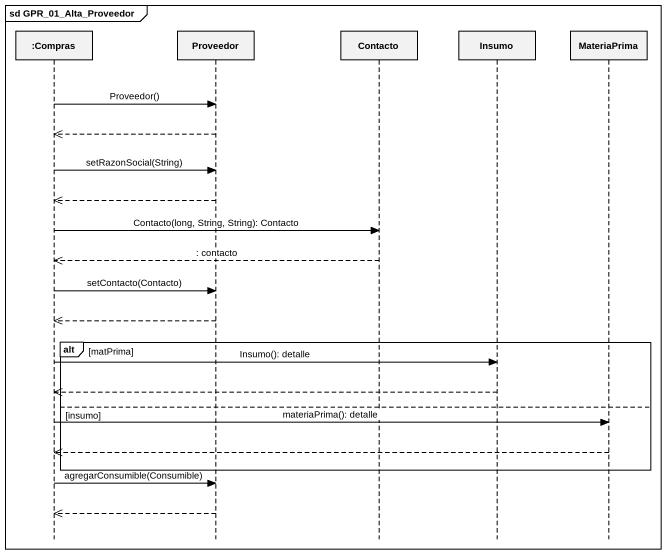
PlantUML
@startuml
mainframe sd GPR_01_Alta_Proveedor
hide footbox
participant ":Compras" as Compras
participant Proveedor
participant Contacto
participant Insumo
participant MateriaPrima

Compras -> Proveedor : Proveedor()
Proveedor -->> Compras
Compras -> Proveedor : setRazonSocial(String)
Proveedor -->> Compras
Compras -> Contacto : Contacto(long, String, String): Contacto
Contacto -->> Compras : : contacto
Compras -> Proveedor : setContacto(Contacto)
Proveedor -->> Compras
alt matPrima
  Compras -> Insumo : Insumo(): detalle
  Insumo -->> Compras
else insumo
  Compras -> MateriaPrima : materiaPrima(): detalle
  MateriaPrima -->> Compras
end
Compras -> Proveedor : agregarConsumible(Consumible)
Proveedor -->> Compras
@enduml
